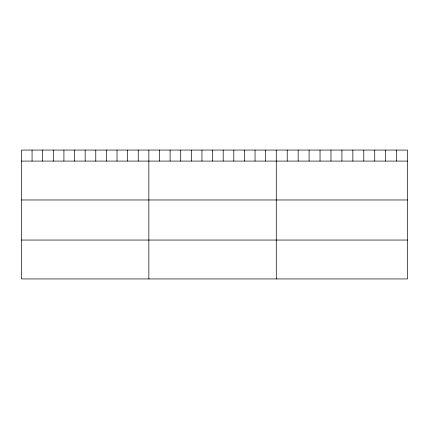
<?xml version="1.0" encoding="UTF-8"?>
<svg xmlns="http://www.w3.org/2000/svg" width="429" height="429" viewBox="0 0 429 429"><rect width="100%" height="100%" fill="white"/><g stroke="black" fill="none" stroke-linecap="round" stroke-linejoin="round"><path stroke-width="0.64" d="M407.55 161.084L407.55 278.941L21.45 278.941L21.45 150.059L407.55 150.059L407.55 161.084L21.45 161.084M21.45 199.978L407.55 199.978M21.45 240.047L407.55 240.047M396.611 150.059L396.611 161.084M385.671 150.059L385.671 161.084M374.731 150.059L374.731 161.084M363.792 150.059L363.792 161.084M352.853 150.059L352.853 161.084M341.913 150.059L341.913 161.084M330.974 150.059L330.974 161.084M320.034 150.059L320.034 161.084M309.094 150.059L309.094 161.084M298.155 150.059L298.155 161.084M287.216 150.059L287.216 161.084M276.276 150.059L276.276 278.941M265.658 150.059L265.658 161.084M255.041 150.059L255.041 161.084M244.423 150.059L244.423 161.084M233.805 150.059L233.805 161.084M223.187 150.059L223.187 161.084M212.569 150.059L212.569 161.084M201.952 150.059L201.952 161.084M191.334 150.059L191.334 161.084M180.716 150.059L180.716 161.084M170.099 150.059L170.099 161.084M159.481 150.059L159.481 161.084M148.863 150.059L148.863 278.941M138.245 150.059L138.245 161.084M127.627 150.059L127.627 161.084M117.01 150.059L117.01 161.084M106.392 150.059L106.392 161.084M95.774 150.059L95.774 161.084M85.157 150.059L85.157 161.084M74.539 150.059L74.539 161.084M63.921 150.059L63.921 161.084M53.303 150.059L53.303 161.084M42.685 150.059L42.685 161.084M32.068 150.059L32.068 161.084"/></g></svg>
